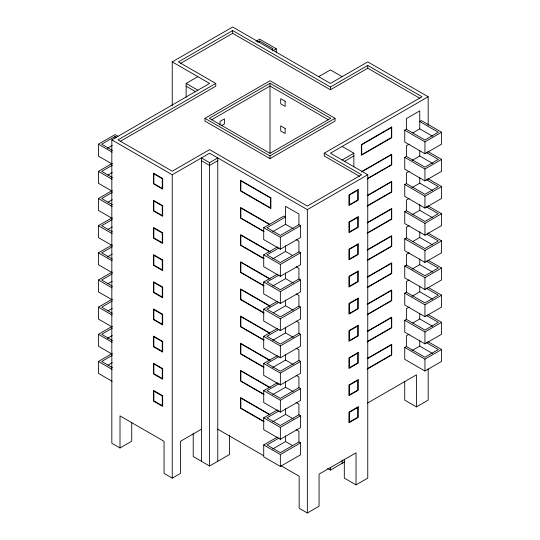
<?xml version="1.0" encoding="UTF-8"?>
<svg xmlns="http://www.w3.org/2000/svg" width="540" height="540" viewBox="0 0 540 540"><rect width="100%" height="100%" fill="white"/><g stroke="black" fill="none" stroke-linecap="round" stroke-linejoin="round"><path stroke-width="0.81" d="M172.247 105.698L172.247 61.884L232.659 27L330.413 83.437L367.754 61.884L428.173 96.761L428.173 125.415M359.438 176.283L324.25 155.972L324.25 153.198L422.003 96.761L367.754 65.441L330.413 87.001L232.659 30.557L178.409 61.884L215.75 83.437L215.75 86.211L120.184 141.386M180.583 63.396L232.659 33.332L330.413 89.768L367.754 68.209L419.837 98.28M256.028 41.249L259.639 39.17L276.284 48.776L276.284 52.738M186.138 97.153L186.138 83.437L197.863 76.673M257.492 42.295L259.639 41.06L273.004 48.776L271.579 49.599M112.118 164.012L98.408 156.094L98.408 144.214L115.054 134.608L117.943 136.276M116.485 137.322L115.054 136.499L101.689 144.214L112.394 150.397M131.733 422.28L131.733 441.194L120.008 447.964L111.827 443.239L111.827 139.874L209.588 83.437L172.247 61.884M215.75 83.437L117.997 139.874L172.247 171.2L209.588 149.641L307.341 206.078L361.591 174.757L324.25 153.198M272.673 50.861L276.284 48.776M107.311 148.284L112.239 145.442M112.118 191.167L98.408 183.256L98.408 171.376L112.158 163.438M112.239 165.281L101.689 171.376L112.394 177.559M204.964 118.321L270 80.77L335.036 118.321L335.036 121.088L270 158.639L204.964 121.088L204.964 118.321L270 155.864L335.036 118.321M108.02 175.034L112.239 172.597M270 83.282L209.311 118.321L270 153.36L330.689 118.321L270 83.282L270 153.394M211.478 119.84L270 86.049L328.523 119.84M221.913 125.408L224.444 123.944L224.444 118.834L220.016 121.385L220.016 125.037M112.118 218.322L98.408 210.411L98.408 198.531L112.158 190.593M112.239 192.436L101.689 198.531L112.394 204.714M318.695 76.673L330.413 69.903L342.137 76.673M108.02 202.19L112.239 199.753M111.827 139.874L172.247 174.757L209.588 153.198L307.341 209.635L367.754 174.757L367.754 478.116L356.036 484.886L344.311 478.116L344.311 459.209M112.118 245.484L98.408 237.566L98.408 225.686L112.158 217.748M201.407 461.282L201.407 157.923L209.588 162.641L217.762 157.923L217.762 461.282M112.239 219.598L101.689 225.686L112.394 231.869M217.762 160.691L209.588 165.416L201.407 160.691M108.02 229.351L112.239 226.915M112.118 272.639L98.408 264.728L98.408 252.848L112.158 244.91M112.239 246.753L101.689 252.848L112.394 259.031M107.311 256.912L112.239 254.07M112.118 299.795L98.408 291.884L98.408 280.004L112.158 272.066M112.239 273.908L101.689 280.004L112.394 286.187M428.173 96.761L330.413 153.198L367.754 174.757M108.02 283.662L112.239 281.225M342.137 159.968L353.862 153.198L353.862 166.914M344.21 161.541L353.862 155.972M404.75 130.201L406.384 129.256L424.946 139.968L438.311 132.253L419.756 121.534L421.389 120.589L441.592 132.253L441.592 144.133L424.946 153.738L404.75 142.081L404.75 130.201L424.946 141.858L441.592 132.253M112.118 326.957L98.408 319.039L98.408 307.159L112.158 299.221M112.239 301.07L101.689 307.159L112.394 313.342M412.715 132.914L419.756 128.851L432.601 136.269M108.02 310.824L112.239 308.387M263.716 227.691L283.918 216.027L285.552 216.979L266.996 227.691L280.361 235.406L298.924 224.694L300.564 225.639L300.564 237.519L280.361 249.176L263.716 239.571L263.716 227.691L280.361 237.303L300.564 225.639M361.375 171.733L391.723 154.211L391.723 164.876L367.153 179.064M409.199 144.119L406.384 145.746L406.384 156.411L424.946 167.13L438.311 159.408L426.182 152.401M361.692 171.916L391.399 154.771L391.399 164.693L367.49 178.497M272.707 231.707L285.552 224.289L293.294 228.757M427.882 151.497L441.592 159.408L441.592 171.288L424.946 180.9L404.75 169.236L404.75 157.356L406.384 156.411M112.118 354.112L98.408 346.201L98.408 334.321L112.158 326.383M112.239 328.226L101.689 334.321L112.394 340.504M412.013 160.475L419.756 156.006L432.601 163.424M107.311 338.384L112.239 335.543M279.133 247.84L266.996 254.846L280.361 262.568L298.924 251.849L300.564 252.794L300.564 264.674L280.361 276.338L263.716 266.726L263.716 254.846L277.425 246.935M367.153 195.554L391.723 181.373L391.723 192.038L367.153 206.219M409.199 171.281L406.384 172.901L406.384 183.566L424.946 194.285L438.311 186.563L426.182 179.557M367.49 195.73L391.399 181.926L391.399 191.849L367.49 205.652M404.75 157.356L424.946 169.02L441.592 159.408M272.707 258.869L285.552 251.451L292.592 255.508M427.882 178.652L441.592 186.563L441.592 198.443L424.946 208.055L404.75 196.391L404.75 184.518L406.384 183.566M112.118 381.267L98.408 373.356L98.408 361.476L112.158 353.538M112.239 355.381L101.689 361.476L112.394 367.659M412.013 187.637L419.756 183.168L432.601 190.586M263.716 254.846L280.361 264.458L300.564 252.794M108.02 365.135L112.239 362.698M279.133 275.002L266.996 282.008L280.361 289.724L298.924 279.011L300.564 279.956L300.564 291.836L280.361 303.494L263.716 293.882L263.716 282.008L277.425 274.091M367.153 222.71L391.723 208.528L391.723 219.193L367.153 233.375M409.199 198.437L406.384 200.063L406.384 210.728L424.946 221.441L438.311 213.725L426.182 206.719M367.49 222.885L391.399 209.081L391.399 219.011L367.49 232.814M404.75 184.518L424.946 196.175L441.592 186.563M272.707 286.025L285.552 278.606L293.294 283.075M427.882 205.808L441.592 213.725L441.592 225.605L424.946 235.21L404.75 223.553L404.75 211.673L406.384 210.728M412.013 214.792L419.756 210.323L432.601 217.742M263.716 282.008L280.361 291.613L300.564 279.956M279.133 302.157L266.996 309.163L280.361 316.879L298.924 306.166L300.564 307.112L300.564 318.992L280.361 330.649L263.716 321.044L263.716 309.163L277.425 301.253M367.153 249.872L391.723 235.683L391.723 246.348L367.153 260.537M409.199 225.592L406.384 227.219L406.384 237.884L424.946 248.603L438.311 240.881L426.89 234.286M367.49 250.047L391.399 236.243L391.399 246.166L367.49 259.969M404.75 211.673L424.946 223.331L441.592 213.725M273.416 312.768L285.552 305.762L293.294 310.23M427.882 232.97L441.592 240.881L441.592 252.761L424.946 262.373L404.75 250.709L404.75 238.829L406.384 237.884M412.715 241.542L419.756 237.478L432.601 244.897M263.716 309.163L280.361 318.776L300.564 307.112M279.133 329.312L266.996 336.319L280.361 344.041L298.924 333.322L300.564 334.267L300.564 346.147L280.361 357.811L263.716 348.199L263.716 336.319L277.425 328.408M367.153 277.027L391.723 262.845L391.723 273.51L367.153 287.692M409.199 252.754L406.384 254.374L406.384 265.039L424.946 275.758L438.311 268.036L426.182 261.029M367.49 277.202L391.399 263.399L391.399 273.321L367.49 287.125M404.75 238.829L424.946 250.493L441.592 240.881M272.707 340.342L285.552 332.924L293.294 337.392M427.882 260.125L441.592 268.036L441.592 279.916L424.946 289.528L404.75 277.864L404.75 265.984L406.384 265.039M412.013 269.109L419.756 264.641L432.601 272.059M263.716 336.319L280.361 345.931L300.564 334.267M279.133 356.474L266.996 363.481L280.361 371.196L298.924 360.484L300.564 361.429L300.564 373.309L280.361 384.966L263.716 375.354L263.716 363.481L277.425 355.563M367.153 304.182L391.723 290L391.723 300.665L367.153 314.847M409.199 279.909L406.384 281.536L406.384 292.201L424.946 302.913L438.311 295.198L426.182 288.191M367.49 304.358L391.399 290.554L391.399 300.483L367.49 314.287M404.75 265.984L424.946 277.648L441.592 268.036M272.707 367.497L285.552 360.079L293.294 364.547M427.882 287.28L441.592 295.198L441.592 307.078L424.946 316.683L404.75 305.026L404.75 293.146L406.384 292.201M412.013 296.264L419.756 291.796L432.601 299.214M263.716 363.481L280.361 373.086L300.564 361.429M279.133 383.63L266.996 390.636L280.361 398.351L298.924 387.639L300.564 388.584L300.564 400.464L280.361 412.121L263.716 402.516L263.716 390.636L277.425 382.725M367.153 331.344L391.723 317.156L391.723 327.821L367.153 342.009M409.199 307.064L406.384 308.691L406.384 319.356L424.946 330.075L438.311 322.353L426.182 315.347M367.49 331.519L391.399 317.716L391.399 327.638L367.49 341.442M201.407 429.212L180.428 441.329L180.428 473.398L172.247 478.116L164.066 473.398L164.066 441.329L120.008 415.888L120.008 447.964M404.75 293.146L424.946 304.803L441.592 295.198M272.707 394.652L285.552 387.234L293.294 391.702M427.882 314.442L441.592 322.353L441.592 334.233L424.946 343.845L404.75 332.181L404.75 320.301L406.384 319.356M412.715 323.015L419.756 318.951L432.601 326.369M263.716 390.636L280.361 400.248L300.564 388.584M279.133 410.785L266.996 417.791L280.361 425.513L298.924 414.794L300.564 415.739L300.564 427.619L280.361 439.283L263.716 429.671L263.716 417.791L277.425 409.88M367.153 358.499L391.723 344.318L391.723 354.983L367.153 369.164M409.199 334.226L406.384 335.846L406.384 346.511L424.946 357.23L438.311 349.508L426.182 342.502M367.49 358.675L391.399 344.871L391.399 354.794L367.49 368.597M404.75 320.301L424.946 331.965L441.592 322.353M272.707 421.814L285.552 414.396L293.294 418.865M427.882 341.597L441.592 349.508L441.592 361.388L424.946 371L404.75 359.336L404.75 347.456L406.384 346.511M193.226 433.539L193.226 456.563L209.588 466.007L229.487 454.518L229.487 435.605M412.013 350.582L419.756 346.113L432.601 353.531M263.716 417.791L280.361 427.403L300.564 415.739M279.133 437.947L266.996 444.953L280.361 452.669L298.924 441.956L300.564 442.901L300.564 454.781L280.361 466.439L263.716 456.827L263.716 444.953L277.425 437.036M404.75 347.456L424.946 359.12L441.592 349.508M272.707 448.97L285.552 441.551L292.592 445.615M367.639 403.002L416.448 374.821L416.448 406.89L404.723 400.127L404.723 381.213M263.716 444.953L280.361 454.558L300.564 442.901M416.448 406.89L428.173 400.127L428.173 368.948M327.571 468.457L330.413 470.097L344.898 461.74M280.989 465.716L299.16 476.206L299.16 508.275L307.341 513L319.059 506.23L319.059 474.161L356.036 452.817L356.036 484.886M342.137 146.435L353.862 153.198M186.138 83.437L197.863 90.207M186.138 86.211L195.791 91.78M269.447 224.168L240.543 207.482L240.543 218.147L263.662 231.491M296.109 239.558L298.924 241.184L298.924 251.849M269.845 224.768L240.86 208.035L240.86 217.958L264.047 231.343M98.408 144.214L112.118 152.132M270.169 251.741L240.543 234.637L240.543 245.302L263.662 258.653M296.109 266.719L298.924 268.346L298.924 279.011M269.845 251.924L240.86 235.19L240.86 245.12L264.047 258.505M98.408 171.376L112.118 179.287M270.169 278.897L240.543 261.792L240.543 272.464L263.662 285.809M296.109 293.875L298.924 295.502L298.924 306.166M269.845 279.079L240.86 262.352L240.86 272.275L264.047 285.66M98.408 198.531L112.118 206.442M270.169 306.059L240.543 288.954L240.543 299.619L263.662 312.964M296.109 321.03L298.924 322.657L298.924 333.322M269.845 306.241L240.86 289.507L240.86 299.43L264.047 312.815M98.408 225.686L112.118 233.604M269.447 332.795L240.543 316.109L240.543 326.774L263.662 340.126M296.109 348.192L298.924 349.819L298.924 360.484M269.845 333.396L240.86 316.663L240.86 326.592L264.047 339.977M98.408 252.848L112.118 260.759M270.169 360.369L240.543 343.265L240.543 353.936L263.662 367.281M296.109 375.347L298.924 376.974L298.924 387.639M269.845 360.551L240.86 343.825L240.86 353.747L264.047 367.132M98.408 280.004L112.118 287.915M270.169 387.531L240.543 370.427L240.543 381.092L263.662 394.436M296.109 402.502L298.924 404.129L298.924 414.794M269.845 387.713L240.86 370.98L240.86 380.902L264.047 394.288M98.408 307.159L112.118 315.077M269.447 414.268L240.543 397.582L240.543 408.247L263.662 421.598M296.109 429.664L298.924 431.291L298.924 441.956M269.845 414.869L240.86 398.135L240.86 408.065L264.047 421.45M98.408 334.321L112.118 342.232M217.762 429.212L263.547 455.645M98.408 361.476L112.118 369.387M424.946 141.858L424.946 153.738M424.946 169.02L424.946 180.9M424.946 196.175L424.946 208.055M424.946 223.331L424.946 235.21M424.946 250.493L424.946 262.373M424.946 277.648L424.946 289.528M424.946 304.803L424.946 316.683M424.946 331.965L424.946 343.845M424.946 359.12L424.946 371M419.756 128.851L419.756 110.869L406.384 118.591L406.384 129.256M419.756 150.316L419.756 156.006M419.756 177.478L419.756 183.168M419.756 204.633L419.756 210.323M419.756 231.788L419.756 237.478M419.756 258.95L419.756 264.641M419.756 286.106L419.756 291.796M419.756 313.261L419.756 318.951M419.756 340.423L419.756 346.113M367.754 65.441L367.754 68.209M342.137 459.959L342.137 463.327M330.413 87.001L330.413 89.768M330.413 467.633L330.413 470.097M307.341 209.635L307.341 513M298.924 224.694L298.924 214.029L285.552 206.307L285.552 224.289M285.552 245.761L285.552 251.451M285.552 272.916L285.552 278.606M285.552 300.071L285.552 305.762M285.552 327.233L285.552 332.924M285.552 354.389L285.552 360.079M285.552 381.544L285.552 387.234M285.552 408.706L285.552 414.396M285.552 435.861L285.552 441.551M280.361 237.303L280.361 249.176M280.361 264.458L280.361 276.338M280.361 291.613L280.361 303.494M280.361 318.776L280.361 330.649M280.361 345.931L280.361 357.811M280.361 373.086L280.361 384.966M280.361 400.248L280.361 412.121M280.361 427.403L280.361 439.283M280.361 454.558L280.361 466.439M270 155.864L270 158.639M259.639 41.06L259.639 42.687M232.659 30.557L232.659 33.332M209.588 162.641L209.588 466.007M172.247 174.757L172.247 478.116M115.054 136.499L115.054 138.125M391.723 127.055L361.375 144.578L361.375 155.243L391.723 137.72L391.723 127.055M391.399 127.609L361.692 144.761L361.692 154.683L391.399 137.538L391.399 127.609M358.189 189.533L348.948 194.866L348.948 205.531L358.189 200.198L358.189 189.533M357.77 190.256L349.367 195.102L349.367 204.809L357.77 199.955L357.77 190.256M358.189 216.689L348.948 222.021L348.948 232.686L358.189 227.353L358.189 216.689M357.77 217.411L349.367 222.264L349.367 231.964L357.77 227.111L357.77 217.411M358.189 243.844L348.948 249.176L348.948 259.841L358.189 254.509L358.189 243.844M357.77 244.566L349.367 249.419L349.367 259.119L357.77 254.273L357.77 244.566M358.189 271.006L348.948 276.338L348.948 287.003L358.189 281.671L358.189 271.006M357.77 271.728L349.367 276.575L349.367 286.281L357.77 281.428L357.77 271.728M358.189 298.161L348.948 303.494L348.948 314.159L358.189 308.826L358.189 298.161M357.77 298.883L349.367 303.737L349.367 313.436L357.77 308.583L357.77 298.883M358.189 325.316L348.948 330.649L348.948 341.314L358.189 335.981L358.189 325.316M357.77 326.038L349.367 330.892L349.367 340.591L357.77 335.745L357.77 326.038M358.189 352.478L348.948 357.811L348.948 368.476L358.189 363.143L358.189 352.478M357.77 353.201L349.367 358.047L349.367 367.754L357.77 362.9L357.77 353.201M358.189 379.633L348.948 384.966L348.948 395.631L358.189 390.299L358.189 379.633M357.77 380.356L349.367 385.209L349.367 394.909L357.77 390.056L357.77 380.356M358.189 406.789L348.948 412.121L348.948 422.786L358.189 417.454L358.189 406.789M357.77 407.511L349.367 412.364L349.367 422.064L357.77 417.218L357.77 407.511M285.134 101.264L280.706 98.712L280.706 103.822L285.134 106.38L285.134 101.264M285.134 128.425L280.706 125.867L280.706 130.977L285.134 133.535L285.134 128.425M270.891 197.843L240.543 180.32L240.543 190.991L270.891 208.507L270.891 197.843M270.567 198.025L240.86 180.88L240.86 190.802L270.567 207.954L270.567 198.025M162.675 178.484L153.441 173.151L153.441 183.816L162.675 189.149L162.675 178.484M162.257 178.72L153.859 173.873L153.859 183.573L162.257 188.426L162.257 178.72M162.675 205.639L153.441 200.306L153.441 210.971L162.675 216.304L162.675 205.639M162.257 205.882L153.859 201.029L153.859 210.728L162.257 215.582L162.257 205.882M162.675 232.794L153.441 227.462L153.441 238.126L162.675 243.466L162.675 232.794M162.257 233.037L153.859 228.191L153.859 237.89L162.257 242.737L162.257 233.037M162.675 259.956L153.441 254.624L153.441 265.288L162.675 270.621L162.675 259.956M162.257 260.192L153.859 255.346L153.859 265.046L162.257 269.899L162.257 260.192M162.675 287.111L153.441 281.779L153.441 292.444L162.675 297.776L162.675 287.111M162.257 287.354L153.859 282.501L153.859 292.201L162.257 297.054L162.257 287.354M162.675 314.267L153.441 308.934L153.441 319.599L162.675 324.938L162.675 314.267M162.257 314.51L153.859 309.663L153.859 319.363L162.257 324.209L162.257 314.51M162.675 341.429L153.441 336.096L153.441 346.761L162.675 352.094L162.675 341.429M162.257 341.665L153.859 336.818L153.859 346.518L162.257 351.371L162.257 341.665M162.675 368.584L153.441 363.251L153.441 373.916L162.675 379.249L162.675 368.584M162.257 368.827L153.859 363.974L153.859 373.673L162.257 378.526L162.257 368.827M162.675 395.739L153.441 390.407L153.441 401.072L162.675 406.411L162.675 395.739M162.257 395.982L153.859 391.136L153.859 400.835L162.257 405.682L162.257 395.982"/></g></svg>
